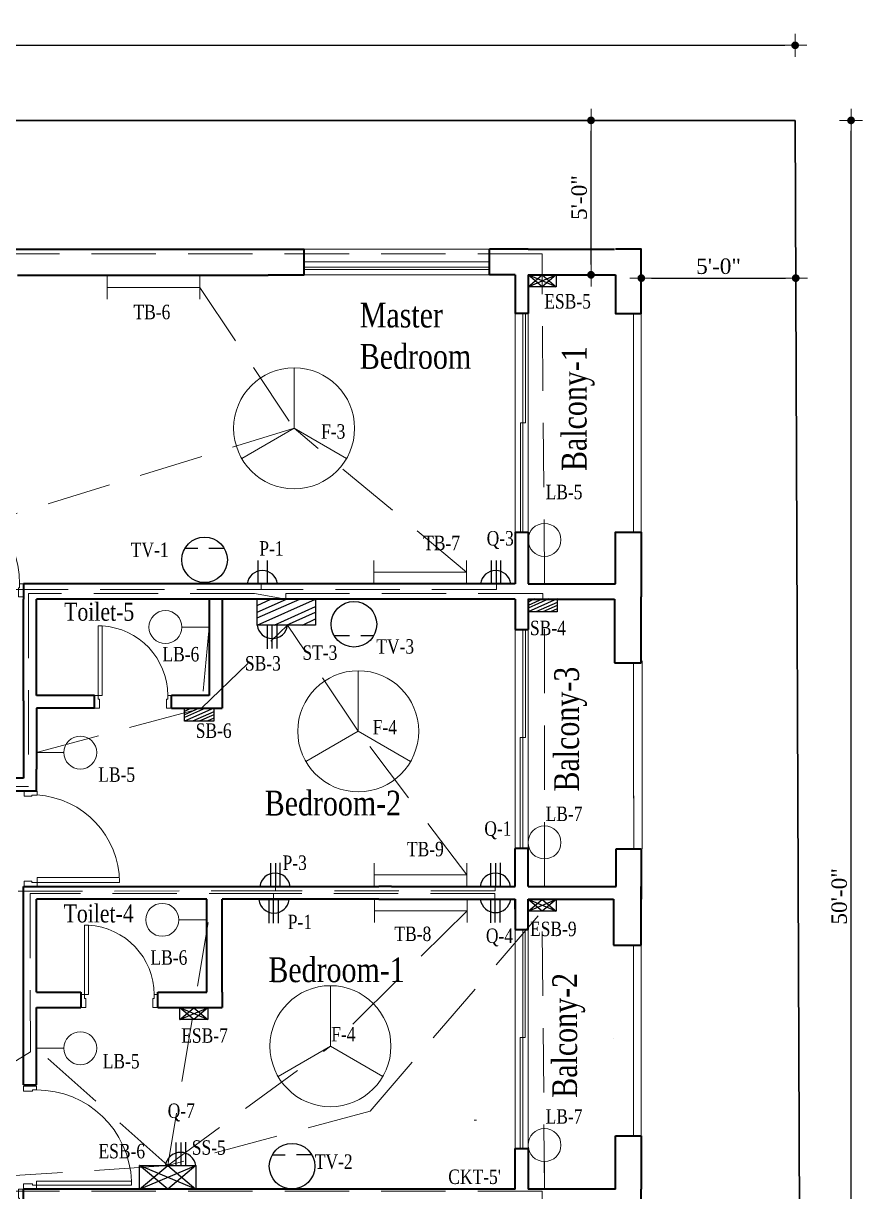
# Model space of a CAD drawing. Header units: inches. Extents: x -13742749 to 88736, y -40897 to 32194776.
# Drawn here: x 47890.3 to 48216.4, y 26287281.9 to 26287735.6 of the extents above; entities that cross this region are included whole.
import ezdxf

# ---------------------------------------------------------------- set-up
doc = ezdxf.new("R2010")
doc.units = ezdxf.units.IN
doc.header["$LTSCALE"] = 10
doc.header["$MEASUREMENT"] = 0
doc.linetypes.add('ACAD_ISO04W100', pattern=[30, 24, -3, 0, -3])
doc.linetypes.add('HIDDEN', pattern=[0.375, 0.25, -0.125])
doc.layers.get('0').update_dxf_attribs({"color": 123})
for name, color, linetype, lineweight in [('Column', 7, 'Continuous', 35), ('Conduit (Mine)', 230, 'HIDDEN', 13), ('Conduit Generator (mine)', 134, 'HIDDEN', 13), ('DIM', 4, 'Continuous', 0), ('DOOR', 41, 'Continuous', 9), ('Fan (mine)', 210, 'Continuous', 13), ('Light (mine)', 80, 'Continuous', 13), ('Text_My', 7, 'Continuous', 13), ('Text_SUBD', 7, 'Continuous', 13), ('VERANDAH', 32, 'Continuous', 13), ('Wall', 7, 'Continuous', 35), ('WIN', 4, 'Continuous', 13), ('WIN-1', 8, 'Continuous', 13)]:
    doc.layers.add(name, color=color, linetype=linetype, lineweight=lineweight)
doc.layers.add('Site', color=7, linetype='ACAD_ISO04W100', lineweight=30, true_color=0x004961)
doc.layers.add('Switchboard and Socket (mine)', color=41, linetype='Continuous')
doc.layers.get('0').off()
doc.styles.get("Standard").update_dxf_attribs({"font": 'times.ttf', "width": 0.8})
doc.styles.add('STYLE3', font='times.ttf')
doc.dimstyles.new('1_8', dxfattribs={"dimtxt": 6, "dimasz": 4, "dimexe": 0.18, "dimexo": 0.0625, "dimgap": 0.125, "dimtad": 0, "dimdec": 4, "dimrnd": 0.125, "dimzin": 3, "dimdsep": 46, "dimlunit": 4, "dimtxsty": 'STYLE3', "dimblk": 'D', "dimcen": 4, "dimse1": 1, "dimse2": 1, "dimclrt": 7, "dimadec": 0, "dimazin": 0, "dimtfac": 1, "dimtdec": 4, "dimtix": 1, "dimtmove": 0, "dimatfit": 3, "dimldrblk": 'OPEN90', "dimfxl": 1, "dimtvp": 0.75, "dimtolj": 1, "dimtzin": 0, "dimarcsym": 0})

# ---------------------------------------------------------------- blocks, each defined once
blk = doc.blocks.new('D')
at = {"layer": 'DIM'}
for q in [(-1.125, 0), (0, 1.125), (1.125, 0), (0, -1.125)]:
    blk.add_line((0, 0), q, dxfattribs=at)
at = {"layer": 'DIM', "color": 6, "const_width": 0.375}
blk.add_lwpolyline([(-0.1875, 0, 1), (0.1875, 0, 1)], format="xyb", close=True, dxfattribs=at)
blk = doc.blocks.new('*D410')
at = {"layer": 'DIM', "color": 0, "lineweight": -2}
blk.add_line((47330.16, 26287727.11), (48186.16, 26287727.11), dxfattribs=at)
at = {"layer": 'DIM', "color": 0, "lineweight": -2, "xscale": 4, "yscale": 4, "zscale": 4, "rotation": 180}
blk.add_blockref('D', (47326.16, 26287727.11), dxfattribs=at)
at = {"layer": 'DIM', "color": 0, "lineweight": -2, "xscale": 4, "yscale": 4, "zscale": 4}
blk.add_blockref('D', (48190.16, 26287727.11), dxfattribs=at)
at = {"layer": 'DIM', "color": 7, "insert": (47758.16, 26287731.7), "char_height": 6, "attachment_point": 5, "style": 'STYLE3'}
blk.add_mtext('\\A1;72\'-0"', dxfattribs=at)
blk = doc.blocks.new('_Open90')
at = {"layer": 'DIM', "color": 0, "lineweight": -2}
for p, q in [((0, 0), (-1, 0)), ((-0.5, 0.5), (0, 0)), ((0, 0), (-0.5, -0.5))]:
    blk.add_line(p, q, dxfattribs=at)
blk = doc.blocks.new('*D411')
at = {"layer": 'DIM', "color": 0, "lineweight": -2}
blk.add_line((48211.89, 26287101.97), (48211.89, 26287693.96), dxfattribs=at)
at = {"layer": 'DIM', "color": 0, "lineweight": -2, "xscale": 4, "yscale": 4, "zscale": 4}
for p, rotation in [((48211.89, 26287697.96), 90), ((48211.89, 26287097.97), 270)]:
    blk.add_blockref('D', p, dxfattribs=dict(at, rotation=rotation))
at = {"layer": 'DIM', "color": 7, "insert": (48207.31, 26287396.59), "char_height": 6, "attachment_point": 5, "rotation": 90, "style": 'STYLE3'}
blk.add_mtext('\\A1;50\'-0"', dxfattribs=at)
blk = doc.blocks.new('D-30')
for points in [[(5, 30), (0, 30), (0, 28), (3.5, 28), (3.5, 28.5), (5, 28.5)], [(5, 0), (0, 0), (0, 2), (3.5, 2), (3.5, 1.5), (5, 1.5)], [(31.97, 1.5), (31.97, 3), (5, 3), (5, 1.5)]]:
    blk.add_lwpolyline(points, close=True)
blk.add_arc((4.99, 1.48), 27.02, 3.2261, 89.9826)
blk = doc.blocks.new('D-40')
for points in [[(-5, 0), (0, 0), (0, -2), (-3.5, -2), (-3.5, -1.5), (-5, -1.5)], [(-41.97, -1.5), (-41.97, -3), (-5, -3), (-5, -1.5)], [(-5, -40), (0, -40), (0, -38), (-3.5, -38), (-3.5, -38.5), (-5, -38.5)]]:
    blk.add_lwpolyline(points, close=True)
blk.add_arc((-5, -1.5), 37, 182.3234, 270)
blk = doc.blocks.new('*D466')
at = {"layer": 'DIM', "color": 0, "lineweight": -2}
blk.add_line((48110.87, 26287641.99), (48110.87, 26287693.96), dxfattribs=at)
at = {"layer": 'DIM', "color": 0, "lineweight": -2, "xscale": 4, "yscale": 4, "zscale": 4}
for p, rotation in [((48110.87, 26287697.96), 90), ((48110.87, 26287637.99), 270)]:
    blk.add_blockref('D', p, dxfattribs=dict(at, rotation=rotation))
at = {"layer": 'DIM', "color": 7, "insert": (48106.29, 26287667.98), "char_height": 6, "attachment_point": 5, "rotation": 90, "style": 'STYLE3'}
blk.add_mtext('\\A1;5\'-0"', dxfattribs=at)
blk = doc.blocks.new('*D414')
at = {"layer": 'DIM', "color": 0, "lineweight": -2}
blk.add_line((48134.41, 26287636.7), (48186.41, 26287636.7), dxfattribs=at)
at = {"layer": 'DIM', "color": 0, "lineweight": -2, "xscale": 4, "yscale": 4, "zscale": 4, "rotation": 180}
blk.add_blockref('D', (48130.41, 26287636.7), dxfattribs=at)
at = {"layer": 'DIM', "color": 0, "lineweight": -2, "xscale": 4, "yscale": 4, "zscale": 4}
blk.add_blockref('D', (48190.41, 26287636.7), dxfattribs=at)
at = {"layer": 'DIM', "color": 7, "insert": (48160.41, 26287641.28), "char_height": 6, "attachment_point": 5, "style": 'STYLE3'}
blk.add_mtext('\\A1;5\'-0"', dxfattribs=at)
blk = doc.blocks.new('Tube Light')
at = {"layer": 'Light (mine)', "linetype": 'Continuous'}
for p, q in [((-36, 4.54), (-36, -4.54)), ((0, 4.54), (0, -4.54)), ((0, 0), (-36, 0))]:
    blk.add_line(p, q, dxfattribs=at)
blk = doc.blocks.new('Bulb')
at = {"layer": 'Light (mine)', "linetype": 'Continuous'}
blk.add_line((-9.96, -5.31), (-20.64, -5.31), dxfattribs=at)
blk.add_circle((-3.57, -5.31), 6.4, dxfattribs=at)
blk = doc.blocks.new('Ceiling Fan Small')
at = {"layer": 'Fan (mine)', "linetype": 'ByBlock', "ltscale": 10}
for p in [(7040.4, -35394.14), (7020.04, -35429.39), (7060.75, -35429.39)]:
    blk.add_line(p, (7040.4, -35417.64), dxfattribs=at)
blk.add_circle((7040.4, -35417.64), 23.5, dxfattribs=at)
blk.add_circle((7040.4, -35417.64), 23.5, dxfattribs=at)
blk.add_circle((7040.4, -35417.64), 23.5, dxfattribs=at)
blk = doc.blocks.new('Tv Socket')
at = {"layer": 'Switchboard and Socket (mine)', "linetype": 'Continuous', "ltscale": 10}
for p, q in [((-4.36, 7.63), (-4.36, 2.66)), ((-4.35, -1.67), (-4.35, -7.62))]:
    blk.add_line(p, q, dxfattribs=at)
at = {"layer": 'Switchboard and Socket (mine)', "linetype": 'ByBlock'}
blk.add_circle((-8.85, 0), 8.85, dxfattribs=at)
blk = doc.blocks.new('2 Pin')
at = {"layer": 'Switchboard and Socket (mine)', "linetype": 'Continuous', "ltscale": 10}
for p, q in [((0, 0), (0, 18.2)), ((-7.33, 0), (-7.33, 18.1)), ((-15.79, 0), (7.81, 0))]:
    blk.add_line(p, q, dxfattribs=at)
blk.add_arc((-3.99, -1.56), 11.9, 7.53177, 172.46823, dxfattribs=at)
blk = doc.blocks.new('3- Pic')
at = {"layer": 'Switchboard and Socket (mine)', "linetype": 'ByBlock'}
blk.add_blockref('2 Pin', (7.33, 0), dxfattribs=at)
blk = doc.blocks.new('3- Pin')
at = {"layer": 'Switchboard and Socket (mine)', "linetype": 'Continuous', "ltscale": 10}
blk.add_line((-10.27, -3.47), (-10.27, 14.63), dxfattribs=at)
at = {"layer": 'Switchboard and Socket (mine)', "linetype": 'Continuous'}
blk.add_blockref('3- Pic', (-14.13, -3.47), dxfattribs=at)
blk = doc.blocks.new('switch board')
at = {"layer": 'Switchboard and Socket (mine)', "linetype": 'Continuous'}
for p, q in [((-16.63, -10.09), (6.09, 0)), ((-16.63, -5.05), (-5.27, 0)), ((-16.63, -7.26), (0, 0)), ((-16.63, -2.38), (-11.29, 0)), ((-10.02, -10.09), (6.09, -2.84)), ((-5.27, -10.09), (6.09, -5.05)), ((0.97, -10.09), (6.09, -7.56))]:
    blk.add_line(p, q, dxfattribs=at)
blk.add_lwpolyline([(-16.63, 0), (6.09, 0), (6.09, -10.09), (-16.63, -10.09)], close=True, dxfattribs=at)
blk = doc.blocks.new('D-S')
at = {"layer": 'DOOR', "linetype": 'Continuous'}
for p, q in [((1.5, 5), (1.5, 37)), ((3.5, 36.93), (3.5, 5)), ((3.5, 5), (1.5, 5))]:
    blk.add_line(p, q, dxfattribs=at)
at = {"layer": 'DOOR'}
for points in [[(2, 3), (2, 0), (0, 0), (0, 5), (1.5, 5), (1.5, 3)], [(35, 3), (35, 0), (37, 0), (37, 5), (35.5, 5), (35.5, 3)]]:
    blk.add_lwpolyline(points, close=True, dxfattribs=at)
blk.add_arc((1.46, 2.89), 34.11, 3.5436, 89.9278, dxfattribs=at)
blk = doc.blocks.new('Emergency')
at = {"layer": 'Switchboard and Socket (mine)', "linetype": 'Continuous', "ltscale": 10}
for p, q in [((-10.9, 0), (0, 9.07)), ((0, 0), (-10.9, 9.07)), ((-10.9, 0), (10.9, 9.07)), ((10.9, 0), (-10.9, 9.07)), ((0, 9.07), (10.9, 0)), ((10.9, 9.07), (0, 0))]:
    blk.add_line(p, q, dxfattribs=at)
blk.add_lwpolyline([(-10.9, 9.07), (10.9, 9.07), (10.9, 0), (-10.9, 0)], close=True, dxfattribs=at)

msp = doc.modelspace()

# ---------------------------------------------------------------- linework, layer by layer
at = {"layer": 'Column'}
for points in [[(48120.41132, 26287637.98943), (48120.41132, 26287622.98943), (48130.41132, 26287622.98943), (48130.41132, 26287647.98943), (48120.41132, 26287647.98943)], [(48120.41132, 26287517.98943), (48120.41132, 26287537.98943), (48130.41132, 26287537.98943), (48130.41132, 26287512.98943)], [(48120.41132, 26287277.96604), (48120.41132, 26287257.96604), (48130.41132, 26287257.96604), (48130.41132, 26287282.96604)]]:
    msp.add_lwpolyline(points, dxfattribs=at)
at = {"layer": 'Conduit (Mine)', "linetype": 'HIDDEN', "ltscale": 10}
for p, q in [((47982.70003, 26287515.75132), (47871.56495, 26287515.75132)), ((47982.70003, 26287515.75132), (47982.70003, 26287517.98945)), ((48074.09323, 26287515.75132), (47982.70003, 26287515.75132)), ((48074.09323, 26287517.98952), (48074.09323, 26287515.75132)), ((47980.19719, 26287514.17069), (47892.37946, 26287514.17069)), ((47892.37946, 26287514.17069), (47892.37946, 26287439.30045)), ((47992.30183, 26287511.98943), (47980.19719, 26287514.17069)), ((48092.09323, 26287514.18861), (47992.30183, 26287514.18861)), ((47992.30183, 26287514.18861), (47992.30183, 26287514.18861)), ((47992.30183, 26287514.18861), (47992.30183, 26287511.98943)), ((48092.09323, 26287512.12677), (48092.09323, 26287514.18861)), ((48092.80954, 26287400.47773), (48092.80954, 26287511.98943)), ((47962.59084, 26287501.18281), (47959.52831, 26287469.66718)), ((47959.52935, 26287469.67786), (47992.9982, 26287501.89747)), ((48020.42613, 26287460.72756), (47992.9982, 26287501.89747)), ((47895.41132, 26287452.46205), (47959.52831, 26287469.66718)), ((48062.63144, 26287405.01924), (48020.42613, 26287460.72756)), ((47892.37946, 26287439.30045), (47795.91555, 26287439.30045)), ((47988.31549, 26287398.78472), (47783.56519, 26287398.35462)), ((47988.31549, 26287398.78472), (47988.31549, 26287400.47773)), ((48073.66643, 26287398.78472), (47988.31549, 26287398.78472)), ((48073.66643, 26287400.47769), (48073.66643, 26287398.78472))]:
    msp.add_line(p, q, dxfattribs=at)
at = {"layer": 'Conduit Generator (mine)', "linetype": 'HIDDEN', "ltscale": 10}
for p, q in [((48091.85935, 26287646.19091), (47885.66275, 26287646.19091)), ((48091.85935, 26287635.65234), (48091.85935, 26287646.19091)), ((47958.89575, 26287633.11451), (47995.54039, 26287578.37266)), ((48092.80954, 26287517.98943), (48091.85935, 26287635.65234)), ((47995.54039, 26287578.37266), (47813.46766, 26287522.52646)), ((48062.48767, 26287522.53081), (47995.54039, 26287578.37266)), ((47987.50548, 26287397.66645), (47892.97104, 26287397.66645)), ((47892.97104, 26287397.66645), (47893.06643, 26287336.20161)), ((48073.49814, 26287397.66645), (47987.50548, 26287397.66645)), ((47987.50548, 26287397.66645), (47987.50548, 26287395.47773)), ((48073.49814, 26287395.47773), (48073.49814, 26287397.66645)), ((48062.70508, 26287390.9732), (48009.65156, 26287338.43074)), ((48025.06909, 26287313.23007), (48091.86139, 26287390.87262)), ((48092.80954, 26287282.96604), (48091.86139, 26287390.87262)), ((47962.17277, 26287386.4275), (47946.4137, 26287292.04021)), ((47946.4137, 26287292.04021), (47895.41143, 26287337.63172)), ((47946.4137, 26287292.04021), (48009.65156, 26287338.43074)), ((47805.77404, 26287282.96604), (47890.41132, 26287334.58239)), ((47890.41132, 26287334.58239), (47893.06643, 26287336.20161)), ((48025.06909, 26287313.23007), (47946.43855, 26287292.0469)), ((47805.77675, 26287282.96478), (47946.43855, 26287292.0469)), ((48091.86564, 26287282.14069), (47812.14304, 26287282.14069)), ((48091.86564, 26287277.87415), (48091.86564, 26287282.14069))]:
    msp.add_line(p, q, dxfattribs=at)
at = {"layer": 'Site', "linetype": 'ByBlock', "ltscale": 3}
msp.add_line((48190.15618, 26287697.96158), (47326.15618, 26287697.96455), dxfattribs=at)
at = {"layer": 'Site', "ltscale": 3}
msp.add_line((48192.46868, 26287097.96604), (48190.15618, 26287697.96158), dxfattribs=at)
at = {"layer": 'VERANDAH'}
for p, q in [((48127.41132, 26287537.98943), (48127.41132, 26287622.98943)), ((48130.41132, 26287537.98943), (48130.41132, 26287622.98943)), ((48127.41132, 26287434.72913), (48127.41132, 26287487.24083)), ((48127.41157, 26287434.72898), (48127.41157, 26287487.24068)), ((48130.7233, 26287435.60378), (48130.7233, 26287488.11548)), ((48127.44746, 26287415.05611), (48127.44746, 26287435.60393)), ((48130.7233, 26287415.05611), (48130.7233, 26287435.60393)), ((48130.41132, 26287389.98943), (48130.41132, 26287336.47773)), ((48127.41157, 26287377.61902), (48127.41157, 26287336.47768)), ((48127.41132, 26287336.47773), (48127.41132, 26287303.59143)), ((48130.41132, 26287336.47773), (48130.41132, 26287282.96604))]:
    msp.add_line(p, q, dxfattribs=at)
at = {"layer": 'Wall', "linetype": 'Continuous', "ltscale": 10}
for p, q in [((47835.41132, 26287647.98943), (47985.41132, 26287647.98943)), ((48086.41132, 26287647.98943), (48120.03604, 26287647.98943)), ((47888.07609, 26287637.81852), (47985.41132, 26287637.81852)), ((48086.41132, 26287637.98943), (48120.41132, 26287637.98943)), ((47890.41132, 26287512.98943), (47890.41132, 26287511.98943)), ((47890.41132, 26287472.48943), (47890.41132, 26287511.98943)), ((47895.41132, 26287474.66698), (47895.41132, 26287511.98943)), ((47962.59084, 26287511.98943), (47962.59084, 26287474.66718)), ((47967.59084, 26287511.98943), (47967.59084, 26287511.98943)), ((47967.59084, 26287511.98943), (47967.59084, 26287469.66718)), ((48081.41132, 26287511.98943), (48081.402, 26287500.26367)), ((48086.41132, 26287511.98943), (48086.41132, 26287500.26367)), ((48086.41132, 26287511.98943), (48119.99844, 26287511.98943)), ((48119.99844, 26287511.98943), (48119.99844, 26287487.24083)), ((48130.41132, 26287511.98943), (48130.41132, 26287512.98943)), ((48130.41132, 26287487.24083), (48130.41132, 26287511.98943)), ((48081.402, 26287500.26367), (48086.4679, 26287500.26367)), ((48119.99844, 26287487.24083), (48130.41132, 26287487.24083)), ((47917.93893, 26287474.66698), (47895.41132, 26287474.66698)), ((47917.93893, 26287469.66698), (47917.93893, 26287474.66698)), ((47962.59084, 26287474.66718), (47947.93893, 26287474.66698)), ((47947.93893, 26287469.66718), (47947.93893, 26287474.66698)), ((47917.93893, 26287469.66718), (47895.41132, 26287469.66718)), ((47947.93893, 26287469.66718), (47967.59084, 26287469.66718)), ((47890.41132, 26287442.47795), (47799.41132, 26287442.47795)), ((47895.41132, 26287440.06362), (47895.41132, 26287446.06362)), ((47895.41132, 26287437.47795), (47799.41132, 26287437.47795)), ((47895.41132, 26287437.47795), (47895.41132, 26287440.06362)), ((48081.34518, 26287415.31008), (48086.41132, 26287415.31008)), ((48081.34518, 26287400.47773), (48081.34518, 26287415.26367)), ((48086.41132, 26287400.47773), (48086.4679, 26287415.26367)), ((48120.70333, 26287415.05611), (48130.41135, 26287415.05611)), ((48120.70333, 26287400.47773), (48120.70333, 26287415.05611)), ((48130.41135, 26287415.05611), (48130.41135, 26287395.47773)), ((47890.41132, 26287395.47773), (47890.41132, 26287400.47773)), ((47890.41132, 26287400.47773), (47895.41132, 26287400.47773)), ((47961.91132, 26287400.47773), (47967.91132, 26287400.47773)), ((48033.41132, 26287400.47773), (48028.41132, 26287400.47773)), ((48033.41132, 26287400.47773), (48081.34518, 26287400.47773)), ((48086.41132, 26287400.47773), (48120.70333, 26287400.47773)), ((48130.41135, 26287390.47773), (48130.41135, 26287400.47773)), ((47961.59084, 26287359.47188), (47961.59084, 26287395.47773)), ((47967.59084, 26287359.47188), (47967.59084, 26287395.47773)), ((48028.41132, 26287395.47773), (48033.41132, 26287395.47773)), ((48081.34518, 26287395.47773), (48081.34567, 26287383.76412)), ((48081.34518, 26287391.59813), (48081.34518, 26287395.47773)), ((48086.41157, 26287383.76412), (48086.41132, 26287395.47773)), ((48086.41132, 26287391.59813), (48086.41132, 26287395.47773)), ((48119.66163, 26287395.47773), (48119.66163, 26287395.47773)), ((48119.66163, 26287395.47773), (48119.66163, 26287377.61902)), ((48130.41132, 26287389.98943), (48130.41135, 26287390.47773)), ((48130.41132, 26287377.61902), (48130.41132, 26287389.98943)), ((48081.34567, 26287383.76412), (48086.41157, 26287383.76412)), ((48119.66163, 26287377.61902), (48130.41132, 26287377.61902)), ((47895.41132, 26287359.47188), (47912.63599, 26287359.47188)), ((47912.63599, 26287359.47188), (47912.63599, 26287353.47188)), ((47942.63599, 26287359.47188), (47961.59084, 26287359.47188)), ((47942.63599, 26287353.47188), (47942.63599, 26287359.47188)), ((47967.59084, 26287359.47188), (47967.59084, 26287353.47188)), ((47895.41132, 26287353.47188), (47912.63599, 26287353.47188)), ((47942.63599, 26287353.47188), (47961.59084, 26287353.47188)), ((47961.59084, 26287353.47188), (47967.59084, 26287353.47188)), ((48119.66163, 26287341.47773), (48119.66163, 26287341.47773)), ((48120.41132, 26287282.96604), (48120.41132, 26287303.59143)), ((48120.41132, 26287303.59143), (48130.41132, 26287303.59143)), ((48130.41132, 26287303.59143), (48130.41132, 26287282.96604)), ((48130.41132, 26287303.59143), (48130.41132, 26287288.90373)), ((48081.34518, 26287282.96604), (48081.34518, 26287298.76408)), ((48081.34518, 26287298.76408), (48086.41157, 26287298.76408)), ((48086.41157, 26287298.76408), (48086.41157, 26287282.96604))]:
    msp.add_line(p, q, dxfattribs=at)
at = {"layer": 'Wall'}
for p, q in [((47985.41132, 26287647.98943), (47999.41132, 26287647.98943)), ((47999.41132, 26287637.98943), (47999.41132, 26287647.98943)), ((48086.41132, 26287647.98943), (48071.41132, 26287647.98943)), ((48071.41132, 26287637.98943), (48071.41132, 26287647.98943)), ((47985.41132, 26287637.98943), (47999.41132, 26287637.98943)), ((48081.41132, 26287637.98943), (48071.41132, 26287637.98943)), ((48081.41132, 26287637.98943), (48081.41132, 26287622.98943)), ((48086.41132, 26287637.98943), (48086.41132, 26287622.98943)), ((48086.41132, 26287622.98943), (48081.41132, 26287622.98943)), ((48081.41132, 26287537.98943), (48081.41132, 26287517.98943)), ((48081.41132, 26287537.98943), (48086.41132, 26287537.98943)), ((48081.41132, 26287537.98943), (48081.41132, 26287532.98943)), ((48081.41132, 26287537.98943), (48081.41132, 26287517.98943)), ((48086.41132, 26287537.98943), (48086.41132, 26287517.98943)), ((47890.41132, 26287517.98943), (47890.41132, 26287512.98943)), ((48081.41132, 26287517.98943), (47890.41132, 26287517.98943)), ((48086.41132, 26287517.98943), (48120.41132, 26287517.98943)), ((48098.41132, 26287517.98943), (48098.41132, 26287517.98943)), ((48081.41132, 26287511.98943), (47895.41132, 26287511.98943)), ((47890.41132, 26287472.48943), (47890.41132, 26287442.47795)), ((47895.41132, 26287469.66718), (47895.41132, 26287446.06362)), ((47895.41132, 26287400.47773), (47961.91132, 26287400.47773)), ((47967.91132, 26287400.47773), (48028.41132, 26287400.47773)), ((47890.41132, 26287323.46604), (47890.41132, 26287395.47773)), ((47961.59084, 26287395.47773), (47895.41132, 26287395.47773)), ((47895.41132, 26287359.47188), (47895.41132, 26287395.47773)), ((48028.41132, 26287395.47773), (47967.59084, 26287395.47773)), ((48033.41132, 26287395.47773), (48081.34518, 26287395.47773)), ((48033.41132, 26287395.47773), (48081.34518, 26287395.47773)), ((48086.41132, 26287395.47773), (48119.66163, 26287395.47773)), ((48086.41132, 26287395.47773), (48119.66163, 26287395.47773)), ((47895.41132, 26287323.46604), (47895.41132, 26287353.47188)), ((47890.41132, 26287323.46604), (47895.41132, 26287323.46604)), ((47890.41132, 26287277.96604), (47890.41132, 26287282.96604)), ((48081.34518, 26287282.96604), (47890.41132, 26287282.96604)), ((48120.41132, 26287282.96604), (48086.41132, 26287282.96604))]:
    msp.add_line(p, q, dxfattribs=at)
at = {"layer": 'WIN'}
for p, q in [((47999.41132, 26287640.98943), (48071.41132, 26287640.98943)), ((47999.41132, 26287639.98943), (48071.41132, 26287639.98943)), ((48084.41132, 26287586.98943), (48084.41132, 26287622.98943)), ((48085.41132, 26287622.98943), (48085.41132, 26287580.48943)), ((48084.41132, 26287586.98943), (48084.41132, 26287537.98943)), ((48085.41132, 26287580.48943), (48083.41132, 26287580.48943)), ((48083.41132, 26287537.98943), (48083.41132, 26287580.48943)), ((48083.41132, 26287580.48943), (48085.41132, 26287580.48943)), ((48084.40176, 26287458.31008), (48084.40176, 26287500.31008)), ((48085.40176, 26287500.31008), (48085.40176, 26287458.31008)), ((48083.40176, 26287415.31008), (48083.40176, 26287458.31008)), ((48083.40176, 26287458.31008), (48084.40176, 26287458.31008)), ((48085.40176, 26287458.31008), (48084.40176, 26287458.31008)), ((48084.40176, 26287458.31008), (48084.40176, 26287415.31008)), ((48084.34542, 26287341.81053), (48084.34542, 26287383.81053)), ((48085.34542, 26287383.81053), (48085.34542, 26287341.81053)), ((48083.34542, 26287298.81053), (48083.34542, 26287341.81053)), ((48083.34542, 26287341.81053), (48084.34542, 26287341.81053)), ((48085.34542, 26287341.81053), (48084.34542, 26287341.81053)), ((48084.34542, 26287341.81053), (48084.34542, 26287298.81053)), ((48066.41132, 26287309.71604), (48065.49609, 26287309.71604))]:
    msp.add_line(p, q, dxfattribs=at)
at = {"layer": 'WIN-1'}
for p, q in [((48071.41132, 26287647.98943), (47999.41132, 26287647.98943)), ((47999.41132, 26287642.98943), (48071.41132, 26287642.98943)), ((47999.41132, 26287637.98943), (48071.41132, 26287637.98943)), ((48081.41132, 26287537.98943), (48081.41132, 26287622.98943)), ((48086.41132, 26287537.98943), (48086.41132, 26287622.98943)), ((48081.402, 26287415.26367), (48081.402, 26287500.26367)), ((48086.4679, 26287415.26367), (48086.4679, 26287500.26367)), ((48081.34567, 26287298.76412), (48081.34567, 26287383.76412)), ((48086.41157, 26287298.76412), (48086.41157, 26287383.76412))]:
    msp.add_line(p, q, dxfattribs=at)

# ---------------------------------------------------------------- block references
at = {"layer": 'DOOR', "linetype": 'Continuous', "xscale": -1, "rotation": 90}
msp.add_blockref('D-40', (47850.41132, 26287512.98943), dxfattribs=at)
at = {"layer": 'DOOR', "xscale": -1, "rotation": 270}
for name, p in [('D-30', (47917.93891, 26287469.66679)), ('D-S', (47890.68132, 26287400.47772)), ('D-30', (47912.63599, 26287353.47188))]:
    msp.add_blockref(name, p, dxfattribs=at)
at = {"layer": 'DOOR', "rotation": 180}
msp.add_blockref('D-40', (47890.41132, 26287282.96604), dxfattribs=at)
at = {"layer": 'DOOR', "linetype": 'Continuous', "rotation": 90}
msp.add_blockref('D-40', (47850.41132, 26287282.96604), dxfattribs=at)
at = {"layer": 'Fan (mine)', "linetype": 'Continuous'}
for name, p in [('Tube Light', (47958.89575, 26287633.11451)), ('Ceiling Fan Small', (40955.14418, 26322996.01504)), ('Tube Light', (48062.48767, 26287522.53081)), ('Ceiling Fan Small', (40980.02993, 26322878.36994)), ('Tube Light', (48062.63144, 26287405.01924)), ('Tube Light', (48062.70508, 26287390.9732)), ('Ceiling Fan Small', (40969.25536, 26322756.07312))]:
    msp.add_blockref(name, p, dxfattribs=at)
at = {"layer": 'Switchboard and Socket (mine)', "linetype": 'ByBlock', "xscale": 0.5, "yscale": 0.5, "zscale": 0.5}
for name, p in [('Emergency', (48091.85935, 26287633.38386)), ('3- Pin', (48079.2286, 26287519.72479)), ('Emergency', (48091.86139, 26287390.87262))]:
    msp.add_blockref(name, p, dxfattribs=at)
at = {"layer": 'Switchboard and Socket (mine)', "linetype": 'Continuous'}
for name, p, rotation in [('Bulb', (48087.49706, 26287538.6273), 90), ('Tv Socket', (47960.74748, 26287536.13995), 90), ('Tv Socket', (48018.77028, 26287493.42387), 270), ('Bulb', (47941.95284, 26287495.87034), 180), ('Bulb', (48087.49706, 26287421.1156), 90), ('Bulb', (47940.74394, 26287382.1854), 180), ('Bulb', (48087.49706, 26287303.6039), 90), ('Tv Socket', (47994.72749, 26287300.66448), 90)]:
    msp.add_blockref(name, p, dxfattribs=dict(at, rotation=rotation))
at = {"layer": 'Switchboard and Socket (mine)', "xscale": 0.5, "yscale": 0.5, "zscale": 0.5}
msp.add_blockref('2 Pin', (47985.17843, 26287517.98945), dxfattribs=at)
at = {"layer": 'Switchboard and Socket (mine)', "linetype": 'Continuous'}
for name, p in [('switch board', (47997.79465, 26287511.98943)), ('Bulb', (47916.04894, 26287457.77453)), ('Bulb', (47916.04943, 26287342.94419)), ('Emergency', (47946.4137, 26287282.96628))]:
    msp.add_blockref(name, p, dxfattribs=at)
at = {"layer": 'Switchboard and Socket (mine)', "linetype": 'Continuous', "xscale": 0.5, "yscale": 0.5, "zscale": 0.5, "rotation": 180}
for name, p in [('switch board', (48089.45811, 26287507.08079)), ('switch board', (47956.05522, 26287464.63188)), ('3- Pin', (47982.31774, 26287393.55318)), ('3- Pin', (48068.36277, 26287393.7456))]:
    msp.add_blockref(name, p, dxfattribs=at)
at = {"layer": 'Switchboard and Socket (mine)', "xscale": 0.5, "yscale": 0.5, "zscale": 0.5, "rotation": 180}
msp.add_blockref('3- Pin', (47981.70281, 26287500.1622), dxfattribs=at)
at = {"layer": 'Switchboard and Socket (mine)', "linetype": 'Continuous', "xscale": 0.5, "yscale": 0.5, "zscale": 0.5}
for name, p in [('3- Pin', (47993.50401, 26287402.21298)), ('3- Pin', (48079.06097, 26287402.21296)), ('Emergency', (47956.53387, 26287348.77202)), ('3- Pin', (47956.80731, 26287293.77548))]:
    msp.add_blockref(name, p, dxfattribs=at)

# ---------------------------------------------------------------- texts
at = {"layer": 'Switchboard and Socket (mine)', "linetype": 'Continuous', "ltscale": 10, "char_height": 5.614888, "attachment_point": 1}
for s, insert, width in [('ESB-5', (48092.71661, 26287630.50504), 11.307141), ('TB-6', (47933.13143, 26287626.36636), 11.307141), ('F-3', (48006.00928, 26287579.97757), 11.307141), ('LB-5', (48093.22229, 26287556.45315), 10.7044674), ('Q-3', (48070.32556, 26287538.49179), 11.307141), ('TV-1', (47932.07423, 26287534.01163), 11.307141), ('P-1', (47982.00256, 26287534.56243), 11.307141), ('TB-7', (48045.65899, 26287536.65024), 11.307141), ('SB-4', (48087.15508, 26287503.65746), 11.307141), ('TV-3', (48027.44204, 26287496.4867), 11.307141), ('LB-6', (47944.37979, 26287493.47372), 10.7044674), ('SB-3', (47976.43226, 26287489.91991), 11.307141), ('F-4', (48026.0654, 26287465.12086), 11.307141), ('SB-6', (47957.30234, 26287463.78479), 11.307141), ('LB-5', (47919.44246, 26287446.71167), 10.7044674), ('LB-7', (48093.22206, 26287431.46651), 10.7044674), ('Q-1', (48069.42556, 26287425.75493), 11.307141), ('TB-9', (48039.36391, 26287417.78985), 11.307141), ('P-3', (47991.04978, 26287412.50876), 11.307141), ('P-1', (47993.07921, 26287389.49335), 11.307141), ('TB-8', (48034.49354, 26287384.87397), 11.307141), ('Q-4', (48070.03312, 26287384.14688), 11.307141), ('ESB-9', (48087.16526, 26287386.79095), 11.307141), ('LB-6', (47939.74636, 26287375.68482), 10.7044674), ('ESB-7', (47951.6864, 26287345.36274), 11.307141), ('F-4', (48009.94306, 26287345.91165), 11.307141), ('LB-5', (47921.1726, 26287335.42875), 10.7044674), ('LB-7', (48093.22253, 26287313.9549), 10.7044674), ('SS-5', (47955.7824, 26287301.89286), 11.307141), ('TV-2', (48003.56904, 26287296.41716), 11.307141)]:
    msp.add_mtext(s, dxfattribs=dict(at, insert=insert, width=width))
at = {"layer": 'Switchboard and Socket (mine)', "linetype": 'HIDDEN', "ltscale": 10, "char_height": 5.614888, "attachment_point": 1}
for s, insert, width in [('ST-3', (47998.76081, 26287494.10181), 21.6653208), ('Q-7', (47946.4137, 26287316.18096), 8.0063121), ('ESB-6', (47919.53919, 26287300.49703), 23.2412085)]:
    msp.add_mtext(s, dxfattribs=dict(at, insert=insert, width=width))
at = {"layer": 'Text_My', "linetype": 'Continuous', "ltscale": 10, "attachment_point": 1}
for s, insert, char_height, width in [('Master \\PBedroom', (48021.04055, 26287627.16177), 9.625, 46.5871903), ('Toilet-5', (47906.18084, 26287510.65252), 7, 37.91675), ('Bedroom-2', (47984.11916, 26287437.64632), 9.625, 2.1183511), ('Toilet-4', (47905.96927, 26287393.48141), 7, 37.91675), ('Bedroom-1', (47985.53017, 26287372.91985), 9.625, 2.1183511)]:
    msp.add_mtext(s, dxfattribs=dict(at, insert=insert, char_height=char_height, width=width))
at = {"layer": 'Text_My', "linetype": 'Continuous', "ltscale": 10, "char_height": 9.625, "width": 2.1183511, "attachment_point": 1, "rotation": 90}
for s, insert in [('Balcony-1', (48099.50414, 26287561.80042)), ('Balcony-3', (48096.55486, 26287437.33773)), ('Balcony-2', (48095.82629, 26287318.41756))]:
    msp.add_mtext(s, dxfattribs=dict(at, insert=insert))
at = {"layer": 'Text_SUBD', "linetype": 'HIDDEN', "ltscale": 10, "insert": (48055.41817, 26287290.53), "char_height": 5.614888, "width": 4.1666683, "attachment_point": 1}
msp.add_mtext("CKT-5'", dxfattribs=at)

# ---------------------------------------------------------------- dimensions: what is measured, and where the dimension line sits
at = {"layer": 'DIM'}
for base, p1, p2, picture, middle in [((48190.15618, 26287727.11066), (47326.15732, 26287696.55907), (48190.15618, 26287697.96158), '*D410', (47758.15675, 26287731.7015)), ((48190.41434, 26287636.70389), (48130.41132, 26287631.81118), (48190.41434, 26287630.98019), '*D414', (48160.41283, 26287641.28175))]:
    dim = msp.add_linear_dim(base=base, p1=p1, p2=p2, dimstyle='1_8', dxfattribs=at)
    dim.commit()
    dim.dimension.update_dxf_attribs({"geometry": picture, "text_midpoint": middle})
dim = msp.add_linear_dim(base=(48110.86872, 26287697.961785), p1=(48120.411321, 26287637.98943), p2=(48130.328636, 26287697.961785), angle=90, dimstyle='1_8', dxfattribs=at)
dim.commit()
dim.dimension.update_dxf_attribs({"geometry": '*D466', "text_midpoint": (48106.290854, 26287667.975607)})
dim = msp.add_linear_dim(base=(48211.88852, 26287697.96158), p1=(48192.46868, 26287097.96604), p2=(48190.15618, 26287697.96158), angle=90, dimstyle='1_8', dxfattribs=at)
dim.commit()
dim.dimension.update_dxf_attribs({"geometry": '*D411', "text_midpoint": (48211.88852, 26287396.59235), "dimtype": 160})

doc.saveas('drawing.dxf')
